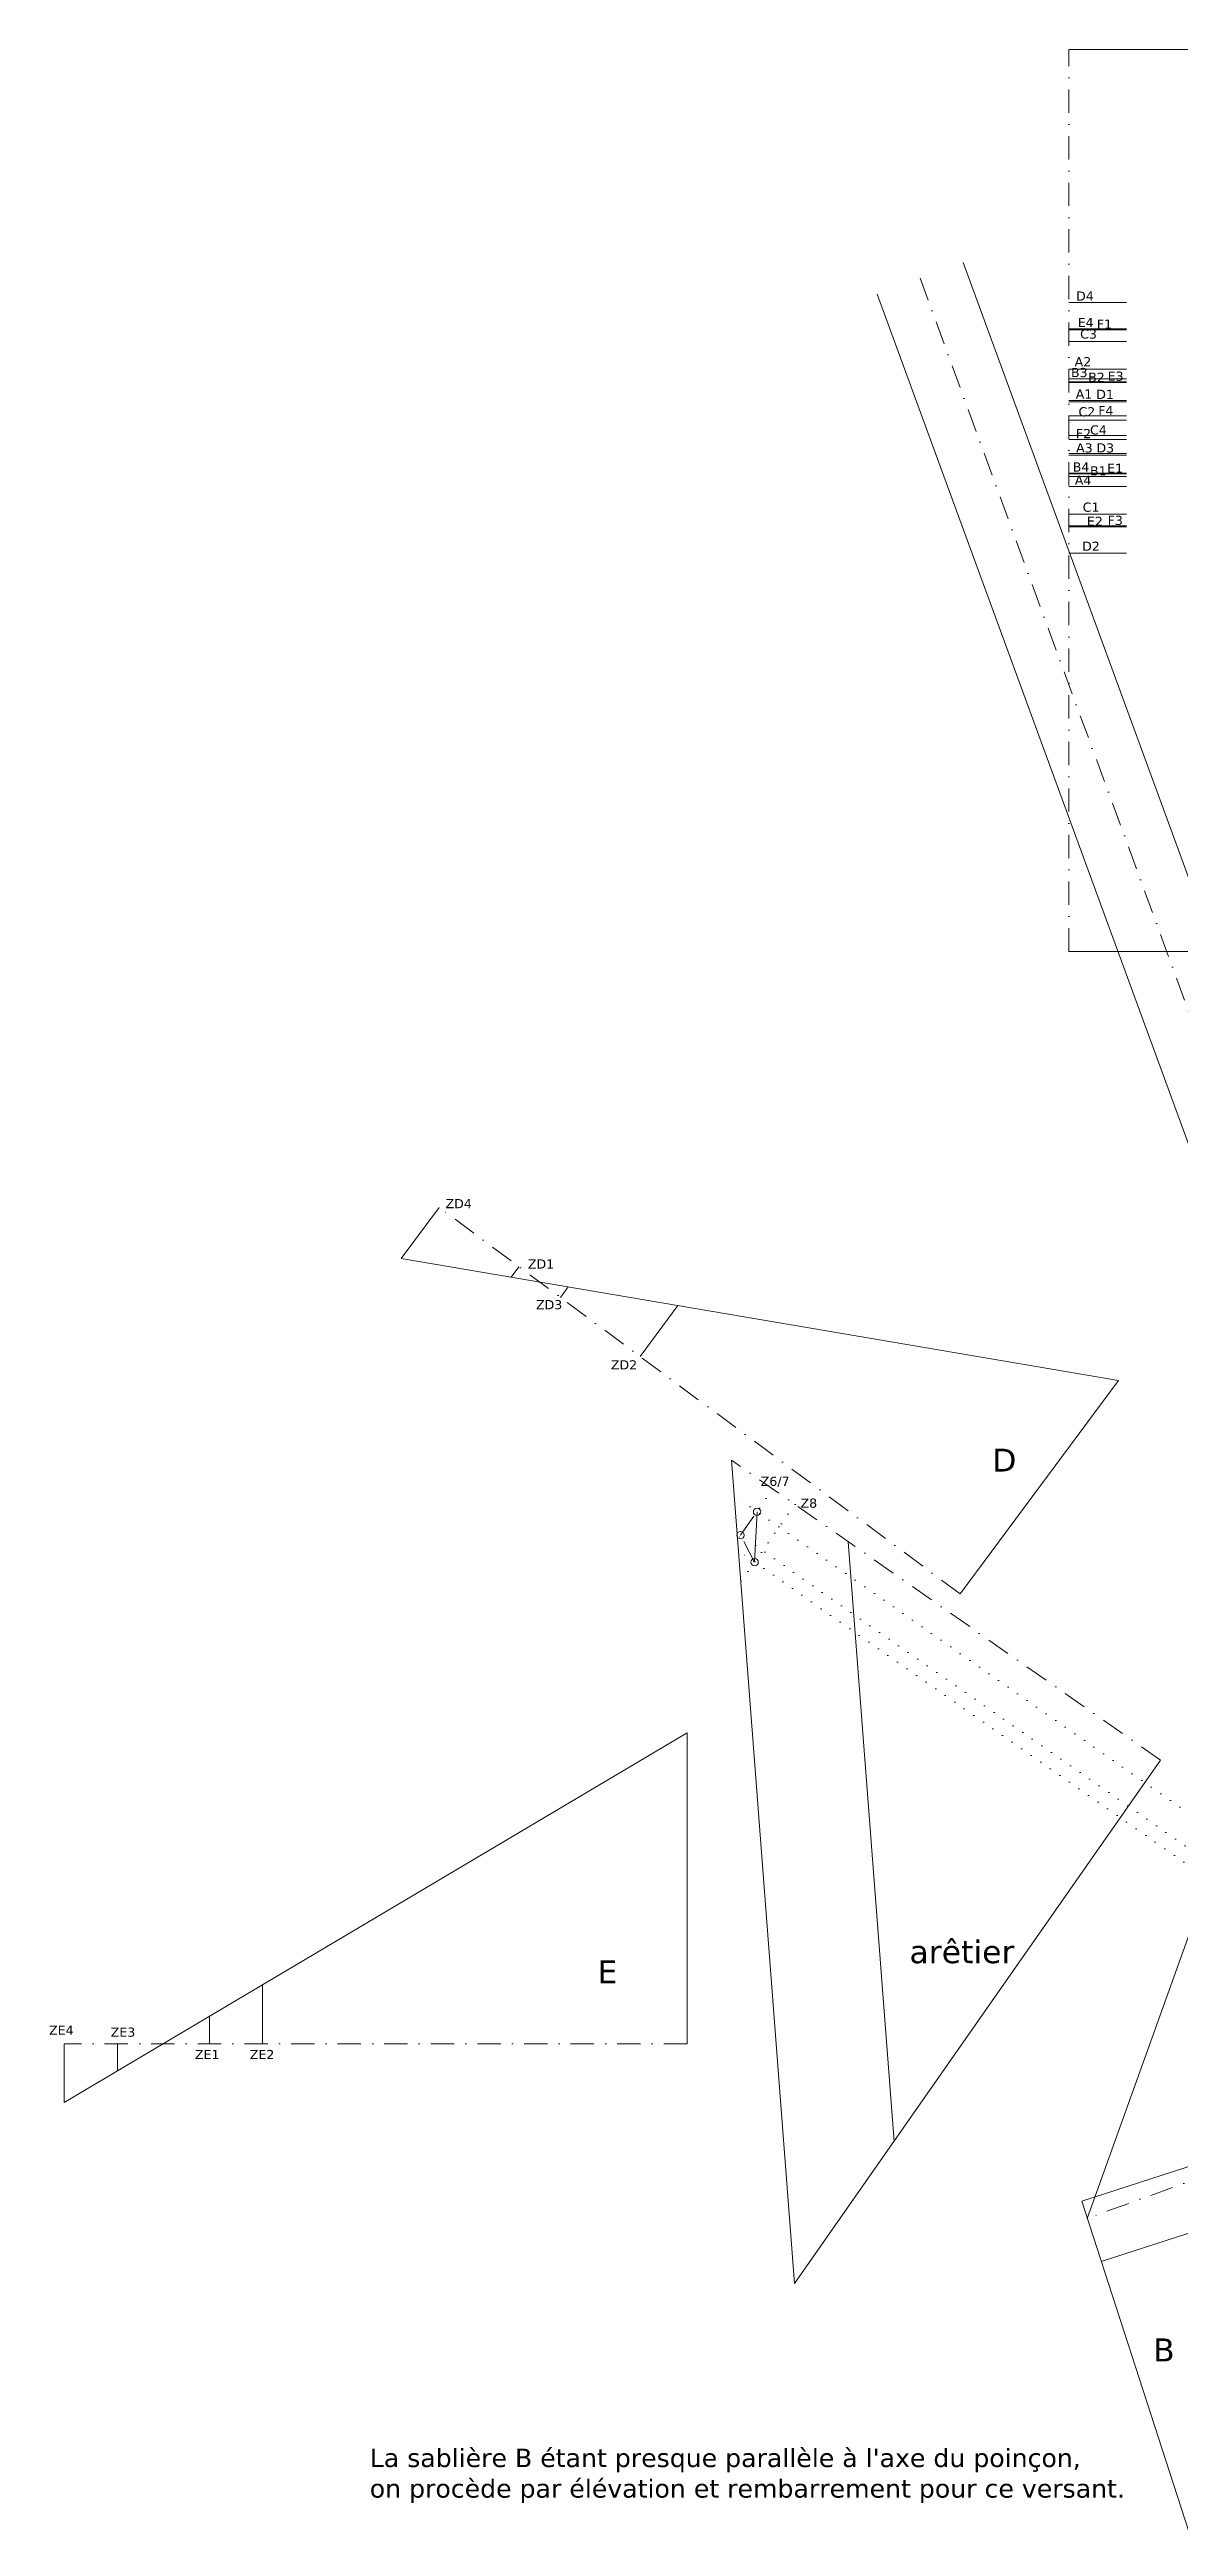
# Model space of a CAD drawing. Header units: millimetres. Extents: x -497 to 1243, y -686 to 1373.
# Drawn here: x -497 to 118, y 22 to 1373 of the extents above; entities that cross this region are included whole.
import ezdxf

# ---------------------------------------------------------------- set-up
doc = ezdxf.new("R2010")
doc.units = ezdxf.units.MM
for name, pattern in [('DASHDOT', [25.4, 12.7, -6.3, 0.1, -6.3]), ('DASHED', [19.05, 12.7, -6.35]), ('DOT', [6.35, 0.1, -6.25])]:
    doc.linetypes.add(name, pattern=pattern)
for name, color, linetype, lineweight, true_color in [('0_plan', 7, 'Continuous', 0, 0xffffff), ('0_plan_axe', 7, 'Continuous', 0, 0xffffff), ('0_repos_arêtier', 4, 'Continuous', 0, 0x00ffff), ('1_altitude_poinçon', 30, 'Continuous', 0, 0xff7f00), ('1_ce', 2, 'Continuous', 0, 0xffff00), ('1_elevations_poinçon', 7, 'Continuous', 0, 0xffffff), ('1_rameneret_A_poinçon', 7, 'Continuous', 0, 0xffffff), ('1_rameneret_B_poinçon', 7, 'Continuous', 0, 0xffffff), ('1_rameneret_C_poinçon', 7, 'Continuous', 0, 0xffffff), ('1_rameneret_D_poinçon', 7, 'Continuous', 0, 0xffffff), ('1_rameneret_E_poinçon', 7, 'Continuous', 0, 0xffffff), ('1_rameneret_F_poinçon', 7, 'Continuous', 0, 0xffffff), ('1_élévations_versants', 7, 'Continuous', 0, 0xffffff), ('2_coupe_via_alignement', 7, 'Continuous', 0, 0xffffff)]:
    doc.layers.add(name, color=color, linetype=linetype, lineweight=lineweight, true_color=true_color)
doc.styles.add('textstyle105', font='')
doc.styles.add('textstyle106', font='')
doc.styles.add('textstyle118', font='')
doc.styles.add('textstyle119', font='')
doc.styles.add('textstyle120', font='')
doc.styles.add('textstyle121', font='')
doc.styles.add('textstyle122', font='')
doc.styles.add('textstyle123', font='')
doc.styles.add('textstyle124', font='')
doc.styles.add('textstyle125', font='')
doc.styles.add('textstyle126', font='')
doc.styles.add('textstyle127', font='')
doc.styles.add('textstyle128', font='')
doc.styles.add('textstyle129', font='')
doc.styles.add('textstyle26', font='')
doc.styles.add('textstyle33', font='')
doc.styles.add('textstyle34', font='')
doc.styles.add('textstyle35', font='')
doc.styles.add('textstyle36', font='')
doc.styles.add('textstyle37', font='')
doc.styles.add('textstyle38', font='')
doc.styles.add('textstyle39', font='')
doc.styles.add('textstyle4', font='')
doc.styles.add('textstyle40', font='')
doc.styles.add('textstyle41', font='')
doc.styles.add('textstyle42', font='')
doc.styles.add('textstyle43', font='')
doc.styles.add('textstyle44', font='')
doc.styles.add('textstyle45', font='')
doc.styles.add('textstyle46', font='')
doc.styles.add('textstyle47', font='')
doc.styles.add('textstyle48', font='')
doc.styles.add('textstyle49', font='')
doc.styles.add('textstyle50', font='')
doc.styles.add('textstyle51', font='')
doc.styles.add('textstyle52', font='')
doc.styles.add('textstyle67', font='')
doc.styles.add('textstyle69', font='')
doc.styles.add('textstyle7', font='')
doc.styles.get('textstyle105').set_extended_font_data('DejaVu Sans')
doc.styles.get('textstyle106').set_extended_font_data('DejaVu Sans')
doc.styles.get('textstyle118').set_extended_font_data('DejaVu Sans')
doc.styles.get('textstyle119').set_extended_font_data('DejaVu Sans')
doc.styles.get('textstyle120').set_extended_font_data('DejaVu Sans')
doc.styles.get('textstyle121').set_extended_font_data('DejaVu Sans')
doc.styles.get('textstyle122').set_extended_font_data('DejaVu Sans')
doc.styles.get('textstyle123').set_extended_font_data('DejaVu Sans')
doc.styles.get('textstyle124').set_extended_font_data('DejaVu Sans')
doc.styles.get('textstyle125').set_extended_font_data('DejaVu Sans')
doc.styles.get('textstyle126').set_extended_font_data('DejaVu Sans')
doc.styles.get('textstyle127').set_extended_font_data('DejaVu Sans')
doc.styles.get('textstyle128').set_extended_font_data('DejaVu Sans')
doc.styles.get('textstyle129').set_extended_font_data('DejaVu Sans')
doc.styles.get('textstyle26').set_extended_font_data('DejaVu Sans')
doc.styles.get('textstyle33').set_extended_font_data('DejaVu Sans')
doc.styles.get('textstyle34').set_extended_font_data('DejaVu Sans')
doc.styles.get('textstyle35').set_extended_font_data('DejaVu Sans')
doc.styles.get('textstyle36').set_extended_font_data('DejaVu Sans')
doc.styles.get('textstyle37').set_extended_font_data('DejaVu Sans')
doc.styles.get('textstyle38').set_extended_font_data('DejaVu Sans')
doc.styles.get('textstyle39').set_extended_font_data('DejaVu Sans')
doc.styles.get('textstyle4').set_extended_font_data('DejaVu Sans')
doc.styles.get('textstyle40').set_extended_font_data('DejaVu Sans')
doc.styles.get('textstyle41').set_extended_font_data('DejaVu Sans')
doc.styles.get('textstyle42').set_extended_font_data('DejaVu Sans')
doc.styles.get('textstyle43').set_extended_font_data('DejaVu Sans')
doc.styles.get('textstyle44').set_extended_font_data('DejaVu Sans')
doc.styles.get('textstyle45').set_extended_font_data('DejaVu Sans')
doc.styles.get('textstyle46').set_extended_font_data('DejaVu Sans')
doc.styles.get('textstyle47').set_extended_font_data('DejaVu Sans')
doc.styles.get('textstyle48').set_extended_font_data('DejaVu Sans')
doc.styles.get('textstyle49').set_extended_font_data('DejaVu Sans')
doc.styles.get('textstyle50').set_extended_font_data('DejaVu Sans')
doc.styles.get('textstyle51').set_extended_font_data('DejaVu Sans')
doc.styles.get('textstyle52').set_extended_font_data('DejaVu Sans')
doc.styles.get('textstyle67').set_extended_font_data('DejaVu Sans')
doc.styles.get('textstyle69').set_extended_font_data('DejaVu Sans')
doc.styles.get('textstyle7').set_extended_font_data('DejaVu Sans')

msp = doc.modelspace()

# ---------------------------------------------------------------- linework, layer by layer
at = {"layer": '0_plan'}
for p, q in [((68.2, 190.2), (227.9, 635.7)), ((-125.8, 603.7), (-91.3, 154.7)), ((-62.2, 559.2), (-37.1, 232.2)), ((340.2, 252.6), (75.8, 166.7)), ((130, 0), (65.2, 199.6))]:
    msp.add_line(p, q, dxfattribs=at)
at = {"layer": '0_plan', "linetype": 'DASHDOT'}
msp.add_line((108.2, 440.1), (-125.8, 603.7), dxfattribs=at)
at = {"layer": '0_plan', "color": 1, "true_color": 0xff0000}
msp.add_line((108.2, 440.1), (-91.3, 154.7), dxfattribs=at)
at = {"layer": '0_plan_axe', "linetype": 'DASHDOT'}
msp.add_line((329.5, 285.5), (68.2, 190.2), dxfattribs=at)
at = {"layer": '0_repos_arêtier', "linetype": 'DOT'}
for p, q in [((337.3, 261.7), (-124.3, 584.3)), ((-103.2, 587.9), (-122.5, 560.3)), ((-91.1, 579.4), (-120.7, 537.1)), ((319.3, 255.1), (-122.8, 564.1)), ((323.9, 242.6), (-122, 554.2))]:
    msp.add_line(p, q, dxfattribs=at)
at = {"layer": '0_repos_arêtier', "linetype": 'DASHED'}
for p, q in [((-120.8, 562.7), (-111.8, 575.5)), ((-113.1, 548), (-120.8, 562.7))]:
    msp.add_line(p, q, dxfattribs=at)
at = {"layer": '0_repos_arêtier'}
msp.add_line((-111.8, 575.5), (-113.1, 548), dxfattribs=at)
for centre in [(-111.8, 575.5), (-120.8, 562.7), (-113.1, 548)]:
    msp.add_circle(centre, 2, dxfattribs=at)
at = {"layer": '1_altitude_poinçon'}
for p, q in [((-305.7, 713.6), (-285.1, 741.4)), ((-245.9, 703.4), (-241.6, 709.1)), ((-214.7, 698.1), (-219, 692.3)), ((-154.9, 687.9), (-175.5, 660.1)), ((-381.4, 317.5), (-381.4, 285.5)), ((-410.3, 300.4), (-410.3, 285.5)), ((-489.4, 253.4), (-489.4, 285.5)), ((-460.4, 270.6), (-460.4, 285.5))]:
    msp.add_line(p, q, dxfattribs=at)
at = {"layer": '1_ce'}
msp.add_line((329.5, 285.5), (65.2, 199.6), dxfattribs=at)
at = {"layer": '1_elevations_poinçon', "linetype": 'DASHDOT'}
msp.add_line((58.1, 881), (58.1, 1372.7), dxfattribs=at)
at = {"layer": '1_elevations_poinçon'}
msp.add_line((58.1, 1372.7), (658.1, 1372.7), dxfattribs=at)
at = {"layer": '1_elevations_poinçon', "color": 1, "true_color": 0xff0000}
msp.add_line((58.1, 881), (658.1, 881), dxfattribs=at)
at = {"layer": '1_rameneret_A_poinçon'}
for p, q in [((58.1, 1198.5), (89.5, 1198.5)), ((58.1, 1181.3), (89.5, 1181.3)), ((58.1, 1151.6), (89.5, 1151.6)), ((58.1, 1134.4), (89.5, 1134.4))]:
    msp.add_line(p, q, dxfattribs=at)
at = {"layer": '1_rameneret_B_poinçon'}
for p, q in [((58.1, 1193.1), (89.5, 1193.1)), ((58.1, 1191.2), (89.5, 1191.2)), ((58.1, 1141.7), (89.5, 1141.7)), ((58.1, 1139.9), (89.5, 1139.9))]:
    msp.add_line(p, q, dxfattribs=at)
at = {"layer": '1_rameneret_C_poinçon'}
for p, q in [((58.1, 1213.5), (89.5, 1213.5)), ((58.1, 1170.7), (89.5, 1170.7)), ((58.1, 1162.2), (89.5, 1162.2)), ((58.1, 1119.4), (89.5, 1119.4))]:
    msp.add_line(p, q, dxfattribs=at)
at = {"layer": '1_rameneret_D_poinçon'}
for p, q in [((58.1, 1234.7), (89.5, 1234.7)), ((58.1, 1180.6), (89.5, 1180.6)), ((58.1, 1152.4), (89.5, 1152.4)), ((58.1, 1098.2), (89.5, 1098.2))]:
    msp.add_line(p, q, dxfattribs=at)
at = {"layer": '1_rameneret_E_poinçon'}
for p, q in [((58.1, 1220.5), (89.5, 1220.5)), ((58.1, 1191.5), (89.5, 1191.5)), ((58.1, 1141.4), (89.5, 1141.4)), ((58.1, 1112.4), (89.5, 1112.4))]:
    msp.add_line(p, q, dxfattribs=at)
at = {"layer": '1_rameneret_F_poinçon'}
for p, q in [((58.1, 1219.9), (89.5, 1219.9)), ((58.1, 1172.9), (89.5, 1172.9)), ((58.1, 1160), (89.5, 1160)), ((58.1, 1113), (89.5, 1113))]:
    msp.add_line(p, q, dxfattribs=at)
at = {"layer": '1_élévations_versants', "linetype": 'DASHDOT'}
for p, q in [((-1, 530.7), (-285.1, 741.4)), ((-149.9, 285.5), (-489.4, 285.5))]:
    msp.add_line(p, q, dxfattribs=at)
at = {"layer": '1_élévations_versants'}
for p, q in [((-305.7, 713.6), (85.3, 647)), ((-489.4, 253.4), (-149.9, 455))]:
    msp.add_line(p, q, dxfattribs=at)
at = {"layer": '1_élévations_versants', "color": 1, "true_color": 0xff0000}
for p, q in [((-1, 530.7), (85.3, 647)), ((-149.9, 285.5), (-149.9, 455))]:
    msp.add_line(p, q, dxfattribs=at)
at = {"layer": '2_coupe_via_alignement'}
for p, q in [((0.6, 1256.6), (705.3, -668.5)), ((-46.3, 1239.4), (658.4, -685.7))]:
    msp.add_line(p, q, dxfattribs=at)
at = {"layer": '2_coupe_via_alignement', "linetype": 'DASHDOT'}
msp.add_line((-22.9, 1248), (681.9, -677.1), dxfattribs=at)

# ---------------------------------------------------------------- texts
at = {"layer": '0_plan', "char_height": 4, "attachment_point": 1}
for s, insert, style in [('\\H12.5;arêtier', (-28.7, 341.9), 'textstyle67'), ('\\H12.5;B', (104.1, 124.8), 'textstyle69')]:
    msp.add_mtext(s, dxfattribs=dict(at, insert=insert, style=style))
at = {"layer": '0_repos_arêtier', "char_height": 4, "attachment_point": 1}
for s, insert, style in [('\\H5;Z6/7', (-109.8, 594.6), 'textstyle106'), ('\\H5;Z8', (-88.1, 582.7), 'textstyle105')]:
    msp.add_mtext(s, dxfattribs=dict(at, insert=insert, style=style))
at = {"layer": '1_altitude_poinçon', "char_height": 4, "attachment_point": 1}
for s, insert, style in [('\\H5;ZD4', (-281.6, 746), 'textstyle40'), ('\\H5;ZD1', (-236.7, 713.1), 'textstyle39'), ('\\H5;ZD3', (-232.3, 690.9), 'textstyle38'), ('\\H5;ZD2', (-191.5, 658.1), 'textstyle37'), ('\\H5;ZE4', (-497.7, 295.4), 'textstyle36'), ('\\H5;ZE3', (-464.1, 294.3), 'textstyle35'), ('\\H5;ZE1', (-418.2, 282.1), 'textstyle34'), ('\\H5;ZE2', (-388.3, 282.1), 'textstyle33')]:
    msp.add_mtext(s, dxfattribs=dict(at, insert=insert, style=style))
at = {"layer": '1_rameneret_A_poinçon', "char_height": 4, "attachment_point": 1}
for s, insert, style in [('\\H5;A2', (61.3, 1205), 'textstyle50'), ('\\H5;A1', (61.9, 1187.4), 'textstyle49'), ('\\H5;A3', (62.1, 1158), 'textstyle51'), ('\\H5;A4', (61.4, 1140.4), 'textstyle52')]:
    msp.add_mtext(s, dxfattribs=dict(at, insert=insert, style=style))
at = {"layer": '1_rameneret_B_poinçon', "char_height": 4, "attachment_point": 1}
for s, insert, style in [('\\H5;B3', (59.3, 1199.1), 'textstyle45'), ('\\H5;B2', (68.7, 1196.5), 'textstyle46'), ('\\H5;B4', (60.3, 1147.6), 'textstyle47'), ('\\H5;B1', (69.7, 1145.5), 'textstyle48')]:
    msp.add_mtext(s, dxfattribs=dict(at, insert=insert, style=style))
at = {"layer": '1_rameneret_C_poinçon', "char_height": 4, "attachment_point": 1}
for s, insert, style in [('\\H5;C3', (64.3, 1220.1), 'textstyle44'), ('\\H5;C2', (63.4, 1177.7), 'textstyle43'), ('\\H5;C4', (69.7, 1167.8), 'textstyle42'), ('\\H5;C1', (65.7, 1125.7), 'textstyle41')]:
    msp.add_mtext(s, dxfattribs=dict(at, insert=insert, style=style))
at = {"layer": '1_rameneret_D_poinçon', "char_height": 4, "attachment_point": 1}
for s, insert, style in [('\\H5;D4', (62.1, 1240.8), 'textstyle129'), ('\\H5;D1', (73.1, 1187.2), 'textstyle128'), ('\\H5;D3', (73.2, 1158), 'textstyle127'), ('\\H5;D2', (65.4, 1104.4), 'textstyle126')]:
    msp.add_mtext(s, dxfattribs=dict(at, insert=insert, style=style))
at = {"layer": '1_rameneret_E_poinçon', "char_height": 4, "attachment_point": 1}
for s, insert, style in [('\\H5;E4', (63, 1226.4), 'textstyle124'), ('\\H5;E3', (79.3, 1197.1), 'textstyle123'), ('\\H5;E1', (79, 1146.9), 'textstyle125'), ('\\H5;E2', (68, 1118), 'textstyle122')]:
    msp.add_mtext(s, dxfattribs=dict(at, insert=insert, style=style))
at = {"layer": '1_rameneret_F_poinçon', "char_height": 4, "attachment_point": 1}
for s, insert, style in [('\\H5;F1', (73.4, 1225.5), 'textstyle120'), ('\\H5;F4', (74.2, 1178.4), 'textstyle121'), ('\\H5;F2', (62, 1165.8), 'textstyle119'), ('\\H5;F3', (79.3, 1118.5), 'textstyle118')]:
    msp.add_mtext(s, dxfattribs=dict(at, insert=insert, style=style))
at = {"layer": '1_élévations_versants', "char_height": 4, "attachment_point": 1}
for s, insert, style in [('\\H12.5;D', (16.4, 609.9), 'textstyle7'), ('\\H12.5;E', (-198.8, 330.9), 'textstyle26')]:
    msp.add_mtext(s, dxfattribs=dict(at, insert=insert, style=style))
at = {"layer": '2_coupe_via_alignement', "insert": (-322.9, 64.7), "char_height": 4, "attachment_point": 1, "style": 'textstyle4'}
msp.add_mtext("\\H10;La sablière B étant presque parallèle à l'axe du poinçon,\\Pon procède par élévation et rembarrement pour ce versant.", dxfattribs=at)

doc.saveas('drawing.dxf')
